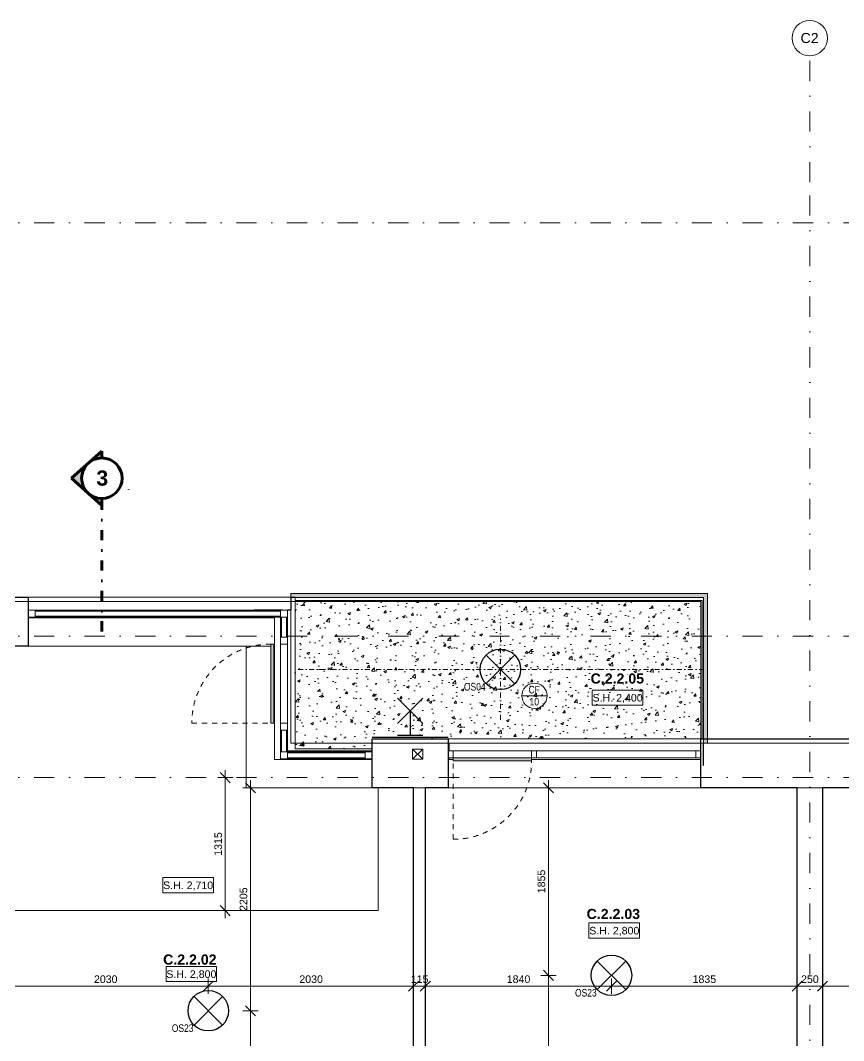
# Model space of a CAD drawing. Header units: millimetres. Extents: x -48130 to -1543, y -7799 to 13735.
# Drawn here: x -36537 to -28401, y 3648 to 13735 of the extents above; entities that cross this region are included whole.
import ezdxf

# ---------------------------------------------------------------- set-up
doc = ezdxf.new("R2010")
doc.units = ezdxf.units.MM
for name, pattern in [('ABMV_DashDot_2_2mm-S0_6mm', [110, 50, -30, 0, -30]), ('HA_Dash_2mm-S1mm', [100, 50, -50]), ('HA_DashDot_10mm-S3mm', [500, 200, -150, 0, -150]), ('HA_DashDot_6mm-S2mm', [300, 100, -100, 0, -100])]:
    doc.linetypes.add(name, pattern=pattern)
for name, color, linetype, lineweight in [('-UNDERLAY_A-AREA-____-OTLN', 9, 'Continuous', 25), ('-UNDERLAY_A-FLOR-HRAL-OTLN', 9, 'Continuous', 9), ('-UNDERLAY_A-GLAZ-CWMG-OTLN', 9, 'Continuous', 5), ('A-____-____-DIMS', 9, 'Continuous', 5), ('A-____-____-DIMS-50', 9, 'Continuous', 5), ('A-AREA-____-IDEN', 9, 'Continuous', 9), ('A-CLNG-____-IDEN', 9, 'Continuous', 9), ('A-CLNG-____-OTLN', 9, 'Continuous', 9), ('A-CLNG-____-PATT', 9, 'Continuous', 9), ('A-DETL-____-OTLN', 9, 'Continuous', 25), ('A-DOOR-____-OTLN', 9, 'Continuous', 9), ('A-FLOR-____-OTLN', 9, 'Continuous', 9), ('A-GLAZ-CURT-MCUT', 9, 'Continuous', 5), ('A-GLAZ-CURT-OTLN', 9, 'Continuous', 5), ('A-GLAZ-CWMG-MCUT', 9, 'Continuous', 5), ('A-GLAZ-CWMG-OTLN', 9, 'Continuous', 5), ('A-WALL-____-MCUT', 9, 'Continuous', 25), ('A-WALL-____-OTLN', 9, 'Continuous', 9), ('E-LITE-EQPM-IDEN', 9, 'Continuous', 9), ('E-LITE-EQPM-OTLN', 9, 'Continuous', 9), ('G-____-____-DIMS', 9, 'Continuous', 5), ('G-____-____-SYMB', 9, 'Continuous', 5), ('I-WALL-____-MCUT', 9, 'Continuous', 25), ('I-WALL-____-OTLN', 9, 'Continuous', 9), ('M-HVAC-DUCT-OTLN', 9, 'Continuous', 9), ('S-GRID-____-IDEN', 9, 'Continuous', 9), ('S-GRID-____-OTLN', 9, 'Continuous', 5)]:
    doc.layers.add(name, color=color, linetype=linetype, lineweight=lineweight)
doc.styles.add('Arial', font='arial.ttf', dxfattribs={"height": 100})
doc.styles.add('Arial_1', font='arial.ttf', dxfattribs={"height": 75})
doc.styles.add('Arial_2', font='arial.ttf', dxfattribs={"width": 0.8, "height": 75})
doc.styles.add('Arial_3', font='arial.ttf', dxfattribs={"height": 50})
doc.styles.add('Arial_B', font='arialbd.ttf', dxfattribs={"height": 100})
doc.styles.add('Arial_B_1', font='arialbd.ttf', dxfattribs={"height": 150})
doc.dimstyles.new('Inner_Dimensions', dxfattribs={"dimscale": 304.8, "dimtxt": 76.519455, "dimasz": 0.328084, "dimexe": 0.246063, "dimexo": 0.0625, "dimgap": 0.032808, "dimtad": 1, "dimdec": 0, "dimzin": 0, "dimdsep": 46, "dimtxsty": 'Arial_1', "dimblk1": 'OBLIQUE', "dimblk2": 'OBLIQUE', "dimsah": 1, "dimcen": 0.09, "dimdle": 0.246063, "dimazin": 0, "dimtfac": 1, "dimtdec": 4, "dimtix": 1, "dimtmove": 0, "dimatfit": 3, "dimfxl": 0.246063, "dimfxlon": 1, "dimtvp": 1, "dimtolj": 1, "dimtzin": 0, "dimlwd": 9, "dimlwe": 9, "dimarcsym": 2})

# ---------------------------------------------------------------- blocks, each defined once
blk = doc.blocks.new('Rectangular Mullion - 70x70_Symetric_Offset0-1462384-DPS_2NP-C')
at = {"layer": '-UNDERLAY_A-GLAZ-CWMG-OTLN'}
for p, q in [((-36390, 7833), (-36390, 7903)), ((-33967, 7903), (-36390, 7903)), ((-33967, 7903), (-33967, 7833)), ((-33967, 7833), (-36390, 7833))]:
    blk.add_line(p, q, dxfattribs=at)
blk = doc.blocks.new('Rectangular Mullion - 70x70_Symetric_Offset0-1502120-DPS_2NP-C')
at = {"layer": '-UNDERLAY_A-GLAZ-CWMG-OTLN'}
for p, q in [((-42057, 7903), (-41987, 7903)), ((-42057, 7603), (-42057, 7903)), ((-41987, 7603), (-41987, 7903))]:
    blk.add_line(p, q, dxfattribs=at)
blk = doc.blocks.new('Top Rail Type - Top Rail_Internal_-1462552-DPS_2NP-C')
at = {"layer": '-UNDERLAY_A-FLOR-HRAL-OTLN'}
for points in [[(-29785, 8028), (-29745, 8068), (-33865, 8068), (-33865, 8028), (-30344, 8028)], [(-29785, 6588), (-29745, 6588), (-29745, 8068), (-29785, 8028), (-29785, 6909)]]:
    blk.add_hatch(color=256, dxfattribs=at).paths.add_polyline_path(points)
for p, q in [((-33865, 8028), (-33865, 8068)), ((-33865, 8068), (-29745, 8068)), ((-29785, 8028), (-33865, 8028)), ((-29785, 6588), (-29785, 8028)), ((-29745, 8068), (-29745, 6588)), ((-29745, 6588), (-29785, 6588))]:
    blk.add_line(p, q, dxfattribs=at)
blk = doc.blocks.new('Rectangular Mullion - 70x70_Symetric_Offset0-1502157-DPS_2NP-C')
at = {"layer": '-UNDERLAY_A-GLAZ-CWMG-OTLN'}
for p, q in [((-42057, 6433), (-42057, 6753)), ((-41987, 6433), (-41987, 6753)), ((-41987, 6433), (-42057, 6433))]:
    blk.add_line(p, q, dxfattribs=at)
blk = doc.blocks.new('Rectangular Mullion - 70x70_Symetric_Offset0-1502155-DPS_2NP-C')
at = {"layer": '-UNDERLAY_A-GLAZ-CWMG-OTLN'}
for p, q in [((-42057, 6753), (-42057, 7603)), ((-41987, 6753), (-41987, 7603))]:
    blk.add_line(p, q, dxfattribs=at)
blk = doc.blocks.new('Obdélníková příčel - 50x70mm EXT-1501123-DPS_2NP-C')
at = {"layer": '-UNDERLAY_A-GLAZ-CWMG-OTLN'}
for p, q in [((-39525, 6443), (-39525, 6513)), ((-39525, 6513), (-37950, 6513)), ((-37950, 6513), (-37950, 6443)), ((-39525, 6443), (-37950, 6443))]:
    blk.add_line(p, q, dxfattribs=at)
blk = doc.blocks.new('Obdélníková příčel - 50x70mm EXT-1501125-DPS_2NP-C')
at = {"layer": '-UNDERLAY_A-GLAZ-CWMG-OTLN'}
for p, q in [((-40350, 6443), (-40350, 6513)), ((-40350, 6513), (-39575, 6513)), ((-39575, 6513), (-39575, 6443)), ((-40350, 6443), (-39575, 6443))]:
    blk.add_line(p, q, dxfattribs=at)
blk = doc.blocks.new('Rectangular Mullion - 70x70_Symetric_Offset0-1462216-DPS_2NP-C')
at = {"layer": '-UNDERLAY_A-GLAZ-CWMG-OTLN'}
for p, q in [((-41987, 6433), (-41987, 6503)), ((-41220, 6503), (-41987, 6503)), ((-41220, 6503), (-41220, 6433)), ((-41220, 6433), (-41987, 6433))]:
    blk.add_line(p, q, dxfattribs=at)
blk = doc.blocks.new('System Panel - Glazed_50mm_Offset50-1462386-DPS_2NP-C')
at = {"layer": 'A-GLAZ-CURT-MCUT'}
for p, q in [((-1211, 75), (-1211, 125)), ((-1211, 125), (1211, 125)), ((1211, 125), (1211, 75)), ((1211, 75), (-1211, 75))]:
    blk.add_line(p, q, dxfattribs=at)
blk = doc.blocks.new('Rectangular Mullion - 70x70_Symetric_Offset0-1395025-DPS_2NP-C')
at = {"layer": 'A-GLAZ-CWMG-MCUT'}
for p, q in [((0, -65), (-70, -65)), ((-70, -65), (-70, -135)), ((0, -135), (0, -65)), ((-70, -135), (0, -135))]:
    blk.add_line(p, q, dxfattribs=at)
blk = doc.blocks.new('Rectangular Mullion - 70x70_Symetric_Offset0-1395026-DPS_2NP-C')
at = {"layer": 'A-GLAZ-CWMG-MCUT'}
for p, q in [((-70, -65), (0, -65)), ((-70, -135), (-70, -65)), ((0, -65), (0, -135)), ((0, -135), (-70, -135))]:
    blk.add_line(p, q, dxfattribs=at)
blk = doc.blocks.new('System Panel - Glazed_50mm_Offset50-1502124-DPS_2NP-C')
at = {"layer": 'A-GLAZ-CURT-MCUT'}
for p, q in [((-97.5, 75), (-97.5, 125)), ((-97.5, 125), (97.5, 125)), ((97.5, 125), (97.5, 75)), ((97.5, 75), (-97.5, 75))]:
    blk.add_line(p, q, dxfattribs=at)
blk = doc.blocks.new('Rectangular Mullion - 70x70_Symetric_Offset0-1501645-DPS_2NP-C')
at = {"layer": 'A-GLAZ-CWMG-MCUT'}
for p, q in [((0, -65), (-70, -65)), ((-70, -65), (-70, -135)), ((0, -135), (0, -65)), ((-70, -135), (0, -135))]:
    blk.add_line(p, q, dxfattribs=at)
blk = doc.blocks.new('Rectangular Mullion - 70x70_Symetric_Offset0-1501646-DPS_2NP-C')
at = {"layer": 'A-GLAZ-CWMG-MCUT'}
for p, q in [((-70, -65), (0, -65)), ((-70, -135), (-70, -65)), ((0, -65), (0, -135)), ((0, -135), (-70, -135))]:
    blk.add_line(p, q, dxfattribs=at)
blk = doc.blocks.new('Rectangular Mullion - 70x70_Symetric_Offset0-1462385-DPS_2NP-C')
at = {"layer": 'A-GLAZ-CWMG-OTLN'}
for p, q in [((-36390, 7903), (-33967, 7903)), ((-36390, 7833), (-33967, 7833))]:
    blk.add_line(p, q, dxfattribs=at)
blk = doc.blocks.new('Rectangular Mullion - 70x70_Symetric_Offset0-1502154-DPS_2NP-C')
at = {"layer": 'A-GLAZ-CWMG-OTLN'}
for p, q in [((-42057, 6718), (-42057, 6503)), ((-41987, 6718), (-41987, 6503))]:
    blk.add_line(p, q, dxfattribs=at)
blk = doc.blocks.new('System Panel - Glazed_50mm_Offset50-1502159-DPS_2NP-C')
at = {"layer": 'A-GLAZ-CURT-MCUT'}
for p, q in [((-107.5, 75), (-107.5, 125)), ((-107.5, 125), (107.5, 125)), ((107.5, 125), (107.5, 75)), ((107.5, 75), (-107.5, 75))]:
    blk.add_line(p, q, dxfattribs=at)
blk = doc.blocks.new('Rectangular Mullion - 70x70_Symetric_Offset0-1502156-DPS_2NP-C')
at = {"layer": 'A-GLAZ-CWMG-OTLN'}
for p, q in [((-42057, 7568), (-42057, 6788)), ((-41987, 7568), (-41987, 6788))]:
    blk.add_line(p, q, dxfattribs=at)
blk = doc.blocks.new('Rectangular Mullion - 70x70_Symetric_Offset0-1501643-DPS_2NP-C')
at = {"layer": 'A-GLAZ-CWMG-MCUT'}
for p, q in [((35, -65), (-35, -65)), ((-35, -65), (-35, -135)), ((35, -135), (35, -65)), ((-35, -135), (35, -135))]:
    blk.add_line(p, q, dxfattribs=at)
blk = doc.blocks.new('ABMV_CW_Single_Swing_Generic - Ex_Glass_SKLOPNE-1536051-DPS_2NP-C')
at = {"layer": 'A-DOOR-____-OTLN'}
blk.add_hatch(color=256, dxfattribs=at).paths.add_polyline_path([(390, -30), (390, 0), (-390, 0), (-390, -30), (-344, -30)])
for p, q in [((-390, -15), (-390, 0)), ((-390, 0), (390, 0)), ((-390, -30), (-390, -15)), ((-390, -30), (390, -30)), ((390, -15), (390, 0)), ((390, -30), (390, -15))]:
    blk.add_line(p, q, dxfattribs=at)
at = {"layer": 'A-DOOR-____-OTLN', "linetype": 'HA_Dash_2mm-S1mm', "lineweight": 5}
for p in [(-390, -30), (390, -810)]:
    blk.add_line(p, (390, -30), dxfattribs=at)
blk.add_arc((390, -30), 780, 180, 270, dxfattribs=at)
blk = doc.blocks.new('Rectangular Mullion - 70x70_Symetric_Offset0-1502121-DPS_2NP-C')
at = {"layer": 'A-GLAZ-CWMG-OTLN'}
for p, q in [((-42057, 7833), (-42057, 7638)), ((-41987, 7833), (-41987, 7638))]:
    blk.add_line(p, q, dxfattribs=at)
blk = doc.blocks.new('Systémový panel - Sklo-1501127-DPS_2NP-C')
at = {"layer": 'A-GLAZ-CURT-MCUT'}
for p, q in [((-787.5, -70), (-787.5, 0)), ((-787.5, 0), (787.5, 0)), ((787.5, 0), (787.5, -70)), ((787.5, -70), (-787.5, -70))]:
    blk.add_line(p, q, dxfattribs=at)
blk = doc.blocks.new('Obdélníková příčel - 50x70mm EXT-1501122-DPS_2NP-C')
at = {"layer": 'A-GLAZ-CWMG-OTLN'}
blk.add_line((-39575, 6513), (-40350, 6513), dxfattribs=at)
blk = doc.blocks.new('Obdélníková příčel - 50x70mm EXT-1501128-DPS_2NP-C')
at = {"layer": 'A-GLAZ-CWMG-MCUT'}
for p, q in [((0, 70), (-50, 70)), ((-50, 70), (-50, 0)), ((-50, 0), (0, 0)), ((0, 0), (0, 70))]:
    blk.add_line(p, q, dxfattribs=at)
blk = doc.blocks.new('Obdélníková příčel - 50x70mm EXT-1501129-DPS_2NP-C')
at = {"layer": 'A-GLAZ-CWMG-MCUT'}
for p, q in [((-50, 70), (0, 70)), ((-50, 0), (-50, 70)), ((0, 0), (-50, 0)), ((0, 70), (0, 0))]:
    blk.add_line(p, q, dxfattribs=at)
blk = doc.blocks.new('ABMV_CW_Single_Swing_Generic - Ex_Glass_SKLOPNE-1536050-DPS_2NP-C')
at = {"layer": 'A-DOOR-____-OTLN'}
blk.add_hatch(color=256, dxfattribs=at).paths.add_polyline_path([(-388, 30), (-388, 0), (387, 0), (387, 30), (76, 30)])
at = {"layer": 'A-DOOR-____-OTLN', "linetype": 'HA_Dash_2mm-S1mm', "lineweight": 5}
for p in [(387, 805), (-388, 30)]:
    blk.add_line(p, (387, 30), dxfattribs=at)
at = {"layer": 'A-DOOR-____-OTLN'}
for p, q in [((387, 30), (-388, 30)), ((-388, 15), (-388, 30)), ((-388, 0), (-388, 15)), ((387, 0), (-388, 0)), ((387, 15), (387, 30)), ((387, 0), (387, 15))]:
    blk.add_line(p, q, dxfattribs=at)
at = {"layer": 'A-DOOR-____-OTLN', "linetype": 'HA_Dash_2mm-S1mm', "lineweight": 5}
blk.add_arc((387, 30), 775, 90, 180, dxfattribs=at)
blk = doc.blocks.new('Obdélníková příčel - 50x70mm EXT-1501126-DPS_2NP-C')
at = {"layer": 'A-GLAZ-CWMG-MCUT'}
for p, q in [((25, 70), (-25, 70)), ((-25, 70), (-25, 0)), ((-25, 0), (25, 0)), ((25, 0), (25, 70))]:
    blk.add_line(p, q, dxfattribs=at)
blk = doc.blocks.new('HA_LF_GenericSymbol - OS23_pokoje-1614891-DPS_2NP-C')
at = {"layer": 'E-LITE-EQPM-OTLN', "color": 11, "lineweight": 25}
for p, q in [((141, 141), (-141, -141)), ((-141, 141), (141, -141))]:
    blk.add_line(p, q, dxfattribs=at)
blk.add_circle((0, 0), 200, dxfattribs=at)
blk = doc.blocks.new('HA_LF_GenericSymbol - OS04_venkovni-1935413-DPS_2NP-C')
at = {"layer": 'E-LITE-EQPM-OTLN', "color": 11, "lineweight": 25}
for p, q in [((141, 141), (-141, -141)), ((-141, 141), (141, -141))]:
    blk.add_line(p, q, dxfattribs=at)
blk.add_circle((0, 0), 200, dxfattribs=at)
blk = doc.blocks.new('HA_LF_GenericSymbol nastenne svitidlo - nastenne svitidlo-1816388-DPS_2NP-C')
at = {"layer": 'E-LITE-EQPM-OTLN', "color": 11, "lineweight": 25}
for p, q in [((-240, 125), (-240, -125)), ((125, 125), (-125, -125)), ((-125, 125), (125, -125)), ((0, 0), (-240, 0))]:
    blk.add_line(p, q, dxfattribs=at)
blk = doc.blocks.new('System Panel - Glazed_50mm_Offset50-1462218-DPS_2NP-C')
at = {"layer": 'A-GLAZ-CURT-MCUT'}
for p, q in [((-384, 75), (-384, 125)), ((-384, 125), (384, 125)), ((384, 125), (384, 75)), ((384, 75), (-384, 75))]:
    blk.add_line(p, q, dxfattribs=at)
blk = doc.blocks.new('Rectangular Mullion - 70x70_Symetric_Offset0-1462217-DPS_2NP-C')
at = {"layer": 'A-GLAZ-CWMG-OTLN'}
for p, q in [((-41987, 6503), (-41220, 6503)), ((-41987, 6433), (-41220, 6433))]:
    blk.add_line(p, q, dxfattribs=at)
blk = doc.blocks.new('Grid - Radius 3_5mm-353793-DPS_2NP-C')
at = {"layer": 'S-GRID-____-IDEN'}
blk.add_circle((0, 0), 3.5, dxfattribs=at)
blk = doc.blocks.new('DIMBLOCK7-DPS_2NP-C')
at = {"layer": 'A-____-____-DIMS-50', "lineweight": 9, "transparency": 16777216}
for p, q in [((-36710, 4261), (-36710, 4111)), ((-36710, 4186), (-36710, 4261)), ((-34680, 4111), (-34680, 4261)), ((-36710, 4186), (-36760, 4136)), ((-36710, 4186), (-36660, 4236)), ((-36710, 4186), (-34680, 4186)), ((-34680, 4186), (-34730, 4136)), ((-34680, 4186), (-34630, 4236)), ((-34680, 4186), (-34680, 4111))]:
    blk.add_line(p, q, dxfattribs=at)
at = {"layer": 'A-____-____-DIMS-50', "color": 0, "lineweight": 9, "transparency": 16777216, "insert": (-35810, 4293), "char_height": 75, "width": 276.88, "attachment_point": 1, "line_spacing_factor": 0.941778, "style": 'Arial_1'}
blk.add_mtext('2030', dxfattribs=at)
blk = doc.blocks.new('_Oblique')
at = {"color": 0, "linetype": 'ByBlock', "lineweight": -2}
blk.add_line((-0.5, -0.5), (0.5, 0.5), dxfattribs=at)
blk = doc.blocks.new('DIMBLOCK8-DPS_2NP-C')
at = {"layer": 'A-____-____-DIMS-50', "lineweight": 9, "transparency": 16777216}
for p, q in [((-34680, 4111), (-34680, 4261)), ((-32650, 4261), (-32650, 4111)), ((-32650, 4186), (-32650, 4261)), ((-34680, 4186), (-34730, 4136)), ((-34680, 4186), (-34630, 4236)), ((-34680, 4186), (-32650, 4186)), ((-34680, 4186), (-34680, 4111)), ((-32650, 4186), (-32700, 4136)), ((-32650, 4186), (-32600, 4236))]:
    blk.add_line(p, q, dxfattribs=at)
at = {"layer": 'A-____-____-DIMS-50', "color": 0, "lineweight": 9, "transparency": 16777216, "insert": (-33780, 4293), "char_height": 75, "width": 276.88, "attachment_point": 1, "line_spacing_factor": 0.941778, "style": 'Arial_1'}
blk.add_mtext('2030', dxfattribs=at)
blk = doc.blocks.new('DIMBLOCK9-DPS_2NP-C')
at = {"layer": 'A-____-____-DIMS-50', "lineweight": 9, "transparency": 16777216}
for p, q in [((-32650, 4261), (-32650, 4111)), ((-32650, 4186), (-32650, 4261)), ((-32535, 4261), (-32535, 4111)), ((-32535, 4186), (-32535, 4261)), ((-32650, 4186), (-32700, 4136)), ((-32650, 4186), (-32600, 4236)), ((-32650, 4186), (-32535, 4186)), ((-32535, 4186), (-32585, 4136)), ((-32535, 4186), (-32485, 4236))]:
    blk.add_line(p, q, dxfattribs=at)
at = {"layer": 'A-____-____-DIMS-50', "color": 0, "lineweight": 9, "transparency": 16777216, "insert": (-32679, 4293), "char_height": 75, "width": 207.66, "attachment_point": 1, "line_spacing_factor": 0.941778, "style": 'Arial_1'}
blk.add_mtext('115', dxfattribs=at)
blk = doc.blocks.new('DIMBLOCK10-DPS_2NP-C')
at = {"layer": 'A-____-____-DIMS-50', "lineweight": 9, "transparency": 16777216}
for p, q in [((-32535, 4261), (-32535, 4111)), ((-32535, 4186), (-32535, 4261)), ((-30695, 4261), (-30695, 4111)), ((-30695, 4186), (-30695, 4261)), ((-32535, 4186), (-32585, 4136)), ((-32535, 4186), (-32485, 4236)), ((-32535, 4186), (-30695, 4186)), ((-30695, 4186), (-30745, 4136)), ((-30695, 4186), (-30645, 4236))]:
    blk.add_line(p, q, dxfattribs=at)
at = {"layer": 'A-____-____-DIMS-50', "color": 0, "lineweight": 9, "transparency": 16777216, "insert": (-31730, 4293), "char_height": 75, "width": 276.88, "attachment_point": 1, "line_spacing_factor": 0.941778, "style": 'Arial_1'}
blk.add_mtext('1840', dxfattribs=at)
blk = doc.blocks.new('DIMBLOCK11-DPS_2NP-C')
at = {"layer": 'A-____-____-DIMS-50', "lineweight": 9, "transparency": 16777216}
for p, q in [((-30695, 4261), (-30695, 4111)), ((-30695, 4186), (-30695, 4261)), ((-28860, 4261), (-28860, 4111)), ((-28860, 4186), (-28860, 4261)), ((-30695, 4186), (-30745, 4136)), ((-30695, 4186), (-30645, 4236)), ((-30695, 4186), (-28860, 4186)), ((-28860, 4186), (-28910, 4136)), ((-28860, 4186), (-28810, 4236))]:
    blk.add_line(p, q, dxfattribs=at)
at = {"layer": 'A-____-____-DIMS-50', "color": 0, "lineweight": 9, "transparency": 16777216, "insert": (-29893, 4293), "char_height": 75, "width": 276.88, "attachment_point": 1, "line_spacing_factor": 0.941778, "style": 'Arial_1'}
blk.add_mtext('1835', dxfattribs=at)
blk = doc.blocks.new('DIMBLOCK12-DPS_2NP-C')
at = {"layer": 'A-____-____-DIMS-50', "lineweight": 9, "transparency": 16777216}
for p, q in [((-28860, 4261), (-28860, 4111)), ((-28860, 4186), (-28860, 4261)), ((-28610, 4261), (-28610, 4111)), ((-28610, 4186), (-28610, 4261)), ((-28860, 4186), (-28910, 4136)), ((-28860, 4186), (-28810, 4236)), ((-28860, 4186), (-28610, 4186)), ((-28610, 4186), (-28660, 4136)), ((-28610, 4186), (-28560, 4236))]:
    blk.add_line(p, q, dxfattribs=at)
at = {"layer": 'A-____-____-DIMS-50', "color": 0, "lineweight": 9, "transparency": 16777216, "insert": (-28821, 4293), "char_height": 75, "width": 207.66, "attachment_point": 1, "line_spacing_factor": 0.941778, "style": 'Arial_1'}
blk.add_mtext('250', dxfattribs=at)
blk = doc.blocks.new('DIMBLOCK13-DPS_2NP-C')
at = {"layer": 'A-____-____-DIMS-50', "lineweight": 9, "transparency": 16777216}
for p, q in [((-28610, 4261), (-28610, 4111)), ((-28610, 4186), (-28610, 4261)), ((-26025, 4111), (-26025, 4261)), ((-28610, 4186), (-28660, 4136)), ((-28610, 4186), (-28560, 4236)), ((-28610, 4186), (-26025, 4186)), ((-26025, 4186), (-26075, 4136)), ((-26025, 4186), (-25975, 4236)), ((-26025, 4186), (-26025, 4111))]:
    blk.add_line(p, q, dxfattribs=at)
at = {"layer": 'A-____-____-DIMS-50', "color": 0, "lineweight": 9, "transparency": 16777216, "insert": (-27433, 4293), "char_height": 75, "width": 276.88, "attachment_point": 1, "line_spacing_factor": 0.941778, "style": 'Arial_1'}
blk.add_mtext('2585', dxfattribs=at)
blk = doc.blocks.new('DIMBLOCK81-DPS_2NP-C')
at = {"layer": 'A-____-____-DIMS-50', "lineweight": 9, "transparency": 16777216}
for p, q in [((-31317, 6148), (-31367, 6198)), ((-31317, 6223), (-31317, 4293)), ((-31242, 6148), (-31392, 6148)), ((-31317, 6148), (-31267, 6098)), ((-31317, 6148), (-31242, 6148)), ((-31317, 4293), (-31367, 4343)), ((-31242, 4293), (-31392, 4293)), ((-31317, 4293), (-31267, 4243)), ((-31317, 4293), (-31242, 4293))]:
    blk.add_line(p, q, dxfattribs=at)
at = {"layer": 'A-____-____-DIMS-50', "color": 0, "lineweight": 9, "transparency": 16777216, "insert": (-31425, 5105), "char_height": 75, "width": 276.88, "attachment_point": 1, "rotation": 90, "line_spacing_factor": 0.941778, "style": 'Arial_1'}
blk.add_mtext('1855', dxfattribs=at)
blk = doc.blocks.new('DIMBLOCK82-DPS_2NP-C')
at = {"layer": 'A-____-____-DIMS-50', "lineweight": 9, "transparency": 16777216}
for p, q in [((-31317, 4293), (-31367, 4343)), ((-31242, 4293), (-31392, 4293)), ((-31317, 4293), (-31317, 2363)), ((-31317, 4293), (-31267, 4243)), ((-31317, 4293), (-31242, 4293)), ((-31242, 2438), (-31392, 2438)), ((-31317, 2438), (-31367, 2488)), ((-31317, 2438), (-31267, 2388)), ((-31317, 2438), (-31242, 2438))]:
    blk.add_line(p, q, dxfattribs=at)
at = {"layer": 'A-____-____-DIMS-50', "color": 0, "lineweight": 9, "transparency": 16777216, "insert": (-31425, 3250), "char_height": 75, "width": 276.88, "attachment_point": 1, "rotation": 90, "line_spacing_factor": 0.941778, "style": 'Arial_1'}
blk.add_mtext('1855', dxfattribs=at)
blk = doc.blocks.new('DIMBLOCK92-DPS_2NP-C')
at = {"layer": 'A-____-____-DIMS-50', "lineweight": 9, "transparency": 16777216}
for p, q in [((-34262, 6148), (-34312, 6198)), ((-34262, 6223), (-34262, 3943)), ((-34187, 6148), (-34337, 6148)), ((-34262, 6148), (-34212, 6098)), ((-34262, 6148), (-34187, 6148)), ((-34337, 3943), (-34187, 3943)), ((-34262, 3943), (-34337, 3943)), ((-34262, 3943), (-34312, 3993)), ((-34262, 3943), (-34212, 3893))]:
    blk.add_line(p, q, dxfattribs=at)
at = {"layer": 'A-____-____-DIMS-50', "color": 0, "lineweight": 9, "transparency": 16777216, "insert": (-34370, 4930), "char_height": 75, "width": 276.88, "attachment_point": 1, "rotation": 90, "line_spacing_factor": 0.941778, "style": 'Arial_1'}
blk.add_mtext('2205', dxfattribs=at)
blk = doc.blocks.new('DIMBLOCK93-DPS_2NP-C')
at = {"layer": 'A-____-____-DIMS-50', "lineweight": 9, "transparency": 16777216}
for p, q in [((-34337, 3943), (-34187, 3943)), ((-34262, 3943), (-34337, 3943)), ((-34262, 3943), (-34312, 3993)), ((-34262, 3943), (-34262, 1663)), ((-34262, 3943), (-34212, 3893)), ((-34187, 1738), (-34337, 1738)), ((-34262, 1738), (-34312, 1788)), ((-34262, 1738), (-34212, 1688)), ((-34262, 1738), (-34187, 1738))]:
    blk.add_line(p, q, dxfattribs=at)
at = {"layer": 'A-____-____-DIMS-50', "color": 0, "lineweight": 9, "transparency": 16777216, "insert": (-34370, 2725), "char_height": 75, "width": 276.88, "attachment_point": 1, "rotation": 90, "line_spacing_factor": 0.941778, "style": 'Arial_1'}
blk.add_mtext('2205', dxfattribs=at)
blk = doc.blocks.new('Section - With Sheet Number-366786-DPS_2NP-C')
at = {"layer": 'G-____-____-SYMB'}
h = blk.add_hatch(color=256, dxfattribs=at)
edge = h.paths.add_edge_path()
edge.add_line((1.37, 0), (0, 0))
edge.add_arc((-4, 0), 4, 0, 180)
edge.add_line((-8, 0), (-9.37, 0))
edge.add_line((-9.37, 0), (-4, 6))
edge.add_line((-4, 6), (1.37, 0))
at = {"layer": 'G-____-____-SYMB', "lineweight": 100}
for p, q in [((-4, 6), (-9.37, 0)), ((1.37, 0), (-4, 6)), ((-9.37, 0), (-8, 0)), ((0, 0), (1.37, 0))]:
    blk.add_line(p, q, dxfattribs=at)
blk.add_circle((-4, 0), 4, dxfattribs=at)
blk.add_arc((-4, 0), 4, 0, 180, dxfattribs=at)
blk = doc.blocks.new('Spot Elevations - Generic-448778-DPS_2NP-C')
at = {"layer": 'G-____-____-DIMS', "lineweight": 9}
for p, q in [((-5, 0), (-5, 3)), ((-5, 3), (5, 3)), ((5, 3), (5, 0)), ((5, 0), (-5, 0))]:
    blk.add_line(p, q, dxfattribs=at)
blk = doc.blocks.new('HA_Tag_Ceiling - Group _ Type Mark-1700485-DPS_2NP-C')
at = {"layer": 'A-CLNG-____-IDEN'}
blk.add_line((-2.5, 0), (2.5, 0), dxfattribs=at)
blk.add_circle((0, 0), 2.5, dxfattribs=at)
blk = doc.blocks.new('DIMBLOCK160-DPS_2NP-C')
at = {"layer": 'A-____-____-DIMS-50', "lineweight": 9, "transparency": 16777216}
for p, q in [((-34512, 6248), (-34562, 6298)), ((-34512, 4858), (-34512, 6323)), ((-34587, 6248), (-34437, 6248)), ((-34512, 6248), (-34587, 6248)), ((-34512, 6248), (-34462, 6198)), ((-34512, 4933), (-34562, 4983)), ((-34587, 4933), (-34437, 4933)), ((-34512, 4933), (-34587, 4933)), ((-34512, 4933), (-34462, 4883))]:
    blk.add_line(p, q, dxfattribs=at)
at = {"layer": 'A-____-____-DIMS-50', "color": 0, "lineweight": 9, "transparency": 16777216, "insert": (-34620, 5475), "char_height": 75, "width": 276.88, "attachment_point": 1, "rotation": 90, "line_spacing_factor": 0.941778, "style": 'Arial_1'}
blk.add_mtext('1315', dxfattribs=at)

msp = doc.modelspace()

# ---------------------------------------------------------------- hatches: boundary and pattern name
at = {"layer": 'A-CLNG-____-PATT', "lineweight": 5}
h = msp.add_hatch(dxfattribs=at)
h.set_pattern_fill('FP_1', color=256, style=0, pattern_type=2)
h.set_pattern_definition([(50, (0, 0), (268.9728, -23.5317), [28.125, -309.375]), (355, (0, 0), (-52.0318, 282.0722), [22.5, -247.5]), (100.451, (22.41, -1.96), (216.9426, 258.5382), [23.903, -262.928]), (46.184, (0, 75), (400.2152, -62.0716), [42.188, -464.063]), (96.636, (33.35, 69.83), (350.496, 365.297), [35.854, -394.392]), (351.184, (0, 75), (350.4995, 365.2935), [33.75, -371.25]), (21, (37.5, 56.25), (223.8405, -150.9819), [28.125, -309.375]), (326, (37.5, 56.25), (91.2433, 271.9314), [22.5, -247.5]), (71.451, (56.15, 43.67), (315.084, 120.9468), [23.903, -262.928]), (37.5, (0, 0), (4.56065, 124.8351), [1.676, -242.824, 1.676, -249.574, -248.438]), (37.5, (0, 0), (4.56065, 124.8351), [-495.75, 1.676, -246.761]), (7.5, (0, 0), (98.6515, 147.90495), [1.676, -141.574, 1.676, -237.199, -94.687]), (7.5, (0, 0), (98.6515, 147.90495), [-382.125, 1.676, -93.011]), (327.5, (-83.62, 0), (200.18384, -8.45835), [1.676, -92.074, 1.676, -290.824, -388.125]), (327.5, (-83.62, 0), (200.18384, -8.45835), [-386.25, 1.676, -386.449]), (317.5, (-121.12, 0), (218.6952, 37.539), [1.676, -120.199, 1.676, -192.574, -275.625]), (317.5, (-121.12, 0), (218.6952, 37.539), [-316.125, 1.676, -273.949])])
h.paths.add_polyline_path([(-33059.9, 6533.2), (-33059.9, 6633.2), (-29809.9, 6633.2), (-29809.9, 7988.2), (-33819.9, 7988.2), (-33819.9, 6533.2), (-33575.4, 6533.2)])

# ---------------------------------------------------------------- linework, layer by layer
at = {"layer": '-UNDERLAY_A-AREA-____-OTLN'}
for p, q in [((-33864.9, 8028.2), (-33864.9, 7903.2)), ((-33864.9, 7903.2), (-33897.4, 7903.2)), ((-33059.9, 6648.2), (-32309.9, 6648.2)), ((-29784.9, 6368.2), (-29784.9, 6588.2)), ((-33059.9, 6508.2), (-33897.4, 6508.2))]:
    msp.add_line(p, q, dxfattribs=at)
at = {"layer": 'A-CLNG-____-OTLN'}
for p, q in [((-33819.9, 6533.2), (-33819.9, 7988.2)), ((-29809.9, 7988.2), (-29809.9, 6633.2)), ((-33059.9, 6533.2), (-33819.9, 6533.2))]:
    msp.add_line(p, q, dxfattribs=at)
at = {"layer": 'A-DETL-____-OTLN', "linetype": 'ABMV_DashDot_2_2mm-S0_6mm', "lineweight": 5}
for p, q in [((-31792.7, 6818.2), (-31792.7, 7818.2)), ((-33792.7, 7318.2), (-29792.7, 7318.2))]:
    msp.add_line(p, q, dxfattribs=at)
at = {"layer": 'A-FLOR-____-OTLN'}
for p, q in [((-33864.9, 7988.2), (-33864.9, 6588.2)), ((-34224.9, 7908.2), (-34224.9, 7903.2)), ((-33944.9, 7908.2), (-34224.9, 7908.2)), ((-33944.9, 7908.2), (-33944.9, 7903.2)), ((-36459.9, 7828.2), (-34024.9, 7828.2)), ((-34024.9, 7828.2), (-34024.9, 6428.2)), ((-34062.4, 7548.2), (-36459.9, 7548.2)), ((-34304.9, 7548.2), (-34304.9, 6148.2)), ((-34032.4, 7548.2), (-34024.9, 7548.2)), ((-33864.9, 6588.2), (-33059.9, 6588.2)), ((-32309.9, 6588.2), (-29809.9, 6588.2)), ((-34024.9, 6428.2), (-33059.9, 6428.2)), ((-32309.9, 6428.2), (-32259.9, 6428.2)), ((-32309.9, 6428.2), (-32259.9, 6428.2)), ((-31484.9, 6428.2), (-29809.9, 6428.2)), ((-31484.9, 6428.2), (-29809.9, 6428.2)), ((-34304.9, 6148.2), (-33059.9, 6148.2)), ((-32999.9, 6148.2), (-32999.9, 4933.2)), ((-32309.9, 6148.2), (-29809.9, 6148.2)), ((-32999.9, 4933.2), (-36709.9, 4933.2))]:
    msp.add_line(p, q, dxfattribs=at)
at = {"layer": 'A-WALL-____-MCUT'}
for p, q in [((-37194.9, 8033.2), (-36459.9, 8033.2)), ((-36459.9, 8033.2), (-36459.9, 7548.2)), ((-36459.9, 7548.2), (-36709.9, 7548.2)), ((-33059.9, 6588.2), (-33059.9, 6633.2)), ((-33059.9, 6633.2), (-32309.9, 6633.2)), ((-33059.9, 6428.2), (-33059.9, 6588.2)), ((-32309.9, 6633.2), (-32309.9, 6428.2)), ((-29809.9, 6633.2), (-27734.9, 6633.2)), ((-29809.9, 6148.2), (-29809.9, 6633.2)), ((-28859.9, 6148.2), (-29809.9, 6148.2)), ((-27734.9, 6148.2), (-28609.9, 6148.2))]:
    msp.add_line(p, q, dxfattribs=at)
at = {"layer": 'A-WALL-____-MCUT', "lineweight": 9}
for p, q in [((-32649.9, 6148.2), (-32534.9, 6148.2)), ((-28859.9, 6148.2), (-28609.9, 6148.2))]:
    msp.add_line(p, q, dxfattribs=at)
at = {"layer": 'A-WALL-____-OTLN'}
for p, q in [((-37149.9, 7988.2), (-33819.9, 7988.2)), ((-33819.9, 8033.2), (-36459.9, 8033.2)), ((-33819.9, 8033.2), (-33819.9, 7998.2)), ((-33059.9, 6588.2), (-32309.9, 6588.2)), ((-29809.9, 6633.2), (-32309.9, 6633.2)), ((-32299.9, 6513.2), (-32299.9, 6588.2)), ((-29809.9, 6588.2), (-22994.9, 6588.2)), ((-32299.9, 6428.2), (-32299.9, 6443.2))]:
    msp.add_line(p, q, dxfattribs=at)
at = {"layer": 'G-____-____-SYMB', "linetype": 'HA_DashDot_6mm-S2mm', "lineweight": 100}
msp.add_line((-35731.9, 7694.4), (-35731.9, 9008.4), dxfattribs=at)
at = {"layer": 'I-WALL-____-MCUT'}
for p, q in [((-33059.9, 6148.2), (-33059.9, 6428.2)), ((-32309.9, 6428.2), (-32309.9, 6148.2)), ((-32649.9, 6148.2), (-33059.9, 6148.2)), ((-32649.9, 1738.2), (-32649.9, 6148.2)), ((-32534.9, 6148.2), (-32534.9, 1738.2)), ((-32309.9, 6148.2), (-32534.9, 6148.2)), ((-28859.9, 2438.2), (-28859.9, 6148.2)), ((-28609.9, 6148.2), (-28609.9, 1763.2))]:
    msp.add_line(p, q, dxfattribs=at)
at = {"layer": 'I-WALL-____-OTLN'}
for p, q in [((-29799.9, 7998.2), (-33819.9, 7998.2)), ((-33819.9, 7988.2), (-29809.9, 7988.2)), ((-29809.9, 7988.2), (-29809.9, 6633.2)), ((-29799.9, 6633.2), (-29799.9, 7998.2))]:
    msp.add_line(p, q, dxfattribs=at)
at = {"layer": 'M-HVAC-DUCT-OTLN', "lineweight": 5}
for p, q in [((-32559.9, 6429.1), (-32659.9, 6529.1)), ((-32559.9, 6529.1), (-32659.9, 6429.1)), ((-32559.9, 6529.1), (-32659.9, 6529.1)), ((-32659.9, 6529.1), (-32659.9, 6429.1)), ((-32559.9, 6429.1), (-32559.9, 6529.1)), ((-32659.9, 6429.1), (-32559.9, 6429.1))]:
    msp.add_line(p, q, dxfattribs=at)
at = {"layer": 'S-GRID-____-OTLN', "linetype": 'HA_DashDot_10mm-S3mm', "lineweight": 9}
for p, q in [((-28734.9, 12134.7), (-28734.9, 13384.7)), ((-28734.9, -6198.9), (-28734.9, 12134.7)), ((-22199.7, 11733.2), (-46530.3, 11733.2)), ((-22199.7, 7648.2), (-46530.3, 7648.2)), ((-22199.7, 6248.2), (-46530.3, 6248.2))]:
    msp.add_line(p, q, dxfattribs=at)

# ---------------------------------------------------------------- block references
at = {"layer": '-UNDERLAY_A-FLOR-HRAL-OTLN'}
msp.add_blockref('Top Rail Type - Top Rail_Internal_-1462552-DPS_2NP-C', (0, 0), dxfattribs=at)
at = {"layer": '-UNDERLAY_A-GLAZ-CWMG-OTLN'}
for name, p in [('Rectangular Mullion - 70x70_Symetric_Offset0-1462384-DPS_2NP-C', (0, 0)), ('Rectangular Mullion - 70x70_Symetric_Offset0-1502120-DPS_2NP-C', (8090, 0)), ('Rectangular Mullion - 70x70_Symetric_Offset0-1502155-DPS_2NP-C', (8090, 0)), ('Rectangular Mullion - 70x70_Symetric_Offset0-1502157-DPS_2NP-C', (8090, 0)), ('Rectangular Mullion - 70x70_Symetric_Offset0-1462216-DPS_2NP-C', (8090, 0)), ('Obdélníková příčel - 50x70mm EXT-1501125-DPS_2NP-C', (8090, 0)), ('Obdélníková příčel - 50x70mm EXT-1501123-DPS_2NP-C', (8090, 0))]:
    msp.add_blockref(name, p, dxfattribs=at)
at = {"layer": 'A-CLNG-____-IDEN', "xscale": 49.99999999999998, "yscale": 49.99999999999998, "zscale": 49.99999999999998}
msp.add_blockref('HA_Tag_Ceiling - Group _ Type Mark-1700485-DPS_2NP-C', (-31456, 7057.4), dxfattribs=at)
at = {"layer": 'A-DOOR-____-OTLN'}
for name, p, rotation in [('ABMV_CW_Single_Swing_Generic - Ex_Glass_SKLOPNE-1536051-DPS_2NP-C', (-34032.4, 7178.2), 269.9999999999995), ('ABMV_CW_Single_Swing_Generic - Ex_Glass_SKLOPNE-1536050-DPS_2NP-C', (-31872.4, 6443.2), 180)]:
    msp.add_blockref(name, p, dxfattribs=dict(at, rotation=rotation))
at = {"layer": 'A-GLAZ-CURT-OTLN'}
for name, p in [('System Panel - Glazed_50mm_Offset50-1462386-DPS_2NP-C', (-35178.7, 7768.2)), ('System Panel - Glazed_50mm_Offset50-1462218-DPS_2NP-C', (-33513.7, 6368.2))]:
    msp.add_blockref(name, p, dxfattribs=at)
for name, p, rotation in [('System Panel - Glazed_50mm_Offset50-1502124-DPS_2NP-C', (-34032.4, 7735.7), 269.9999999999995), ('System Panel - Glazed_50mm_Offset50-1502159-DPS_2NP-C', (-34032.4, 6610.7), 269.9999999999995), ('Systémový panel - Sklo-1501127-DPS_2NP-C', (-30647.4, 6443.2), 180)]:
    msp.add_blockref(name, p, dxfattribs=dict(at, rotation=rotation))
at = {"layer": 'A-GLAZ-CWMG-OTLN'}
for name, p, rotation in [('Rectangular Mullion - 70x70_Symetric_Offset0-1395026-DPS_2NP-C', (-36459.9, 7768.2), 180), ('Rectangular Mullion - 70x70_Symetric_Offset0-1501646-DPS_2NP-C', (-34032.4, 7903.2), 89.9999999999995), ('Rectangular Mullion - 70x70_Symetric_Offset0-1395026-DPS_2NP-C', (-33967.4, 6368.2), 180)]:
    msp.add_blockref(name, p, dxfattribs=dict(at, rotation=rotation))
for name, p in [('Rectangular Mullion - 70x70_Symetric_Offset0-1462385-DPS_2NP-C', (0, 0)), ('Rectangular Mullion - 70x70_Symetric_Offset0-1502121-DPS_2NP-C', (8090, 0)), ('Rectangular Mullion - 70x70_Symetric_Offset0-1502156-DPS_2NP-C', (8090, 0)), ('Rectangular Mullion - 70x70_Symetric_Offset0-1502154-DPS_2NP-C', (8090, 0)), ('Rectangular Mullion - 70x70_Symetric_Offset0-1462217-DPS_2NP-C', (8090, 0)), ('Obdélníková příčel - 50x70mm EXT-1501122-DPS_2NP-C', (8090, 0)), ('Obdélníková příčel - 50x70mm EXT-1501129-DPS_2NP-C', (-29809.9, 6443.2))]:
    msp.add_blockref(name, p, dxfattribs=at)
at = {"layer": 'A-GLAZ-CWMG-OTLN', "extrusion": (0, 0, -1)}
for name, p, rotation in [('Rectangular Mullion - 70x70_Symetric_Offset0-1395025-DPS_2NP-C', (33897.4, 7768.2), 180), ('Rectangular Mullion - 70x70_Symetric_Offset0-1501643-DPS_2NP-C', (34032.4, 7603.2), 270.0000000000005), ('Rectangular Mullion - 70x70_Symetric_Offset0-1501643-DPS_2NP-C', (34032.4, 6753.2), 270.0000000000005), ('Rectangular Mullion - 70x70_Symetric_Offset0-1501645-DPS_2NP-C', (34032.4, 6433.2), 270.0000000000005), ('Rectangular Mullion - 70x70_Symetric_Offset0-1395025-DPS_2NP-C', (33059.9, 6368.2), 180)]:
    msp.add_blockref(name, p, dxfattribs=dict(at, rotation=rotation))
for name, p in [('Obdélníková příčel - 50x70mm EXT-1501128-DPS_2NP-C', (32309.9, 6443.2)), ('Obdélníková příčel - 50x70mm EXT-1501126-DPS_2NP-C', (31459.9, 6443.2))]:
    msp.add_blockref(name, p, dxfattribs=at)
at = {"layer": 'E-LITE-EQPM-OTLN', "color": 11, "lineweight": 25}
for name, p in [('HA_LF_GenericSymbol - OS04_venkovni-1935413-DPS_2NP-C', (-31792.7, 7318.2)), ('HA_LF_GenericSymbol - OS23_pokoje-1614891-DPS_2NP-C', (-30694.9, 4293.2)), ('HA_LF_GenericSymbol - OS23_pokoje-1614891-DPS_2NP-C', (-34679.9, 3943.2))]:
    msp.add_blockref(name, p, dxfattribs=at)
at = {"layer": 'E-LITE-EQPM-OTLN', "color": 11, "lineweight": 25, "rotation": 89.99999999999945}
msp.add_blockref('HA_LF_GenericSymbol nastenne svitidlo - nastenne svitidlo-1816388-DPS_2NP-C', (-32684.9, 6908.2), dxfattribs=at)
at = {"layer": 'G-____-____-DIMS', "lineweight": 9, "xscale": 49.99999999999998, "yscale": 49.99999999999998, "zscale": 49.99999999999998}
for p in [(-30634.8, 6964.4), (-34879.8, 5110.2), (-30667.4, 4661.8), (-34847.8, 4231.8)]:
    msp.add_blockref('Spot Elevations - Generic-448778-DPS_2NP-C', p, dxfattribs=at)
at = {"layer": 'G-____-____-SYMB', "lineweight": 100, "extrusion": (0, 0, -1), "xscale": 49.99999999999998, "yscale": 49.99999999999998, "zscale": 49.99999999999998, "rotation": 270.0000000000002}
msp.add_blockref('Section - With Sheet Number-366786-DPS_2NP-C', (35731.9, 9008.4), dxfattribs=at)
at = {"layer": 'S-GRID-____-IDEN', "xscale": 49.99999999999998, "yscale": 49.99999999999998, "zscale": 49.99999999999998}
msp.add_blockref('Grid - Radius 3_5mm-353793-DPS_2NP-C', (-28734.9, 13559.7), dxfattribs=at)

# ---------------------------------------------------------------- texts
at = {"layer": 'A-AREA-____-IDEN', "lineweight": 5, "char_height": 100, "width": 653.375, "attachment_point": 1, "style": 'Arial_B'}
for s, insert in [('C.2.2.05', (-30900.9, 7278.1)), ('C.2.2.03', (-30940.3, 4950.2)), ('C.2.2.02', (-35126.2, 4499.7))]:
    msp.add_mtext(s, dxfattribs=dict(at, insert=insert))
at = {"layer": 'A-CLNG-____-IDEN', "lineweight": 5, "char_height": 75, "attachment_point": 1, "style": 'Arial_2'}
for s, insert, width in [('CF', (-31514.4, 7155.5), 137.89), ('10', (-31503.9, 7036.5), 115.443)]:
    msp.add_mtext(s, dxfattribs=dict(at, insert=insert, width=width))
at = {"layer": 'E-LITE-EQPM-IDEN', "lineweight": 5, "char_height": 75, "width": 262.953, "attachment_point": 1, "style": 'Arial_2'}
for s, insert in [('OS04', (-32153.2, 7183.9)), ('OS23', (-31055.3, 4158.9)), ('OS23', (-35040.3, 3808.9))]:
    msp.add_mtext(s, dxfattribs=dict(at, insert=insert))
at = {"layer": 'G-____-____-DIMS', "lineweight": 9, "char_height": 75, "width": 592.246, "attachment_point": 1, "line_spacing_factor": 0.941778, "style": 'Arial_1'}
for s, insert in [('S.H. 2,400', (-30881.6, 7075.3)), ('S.H. 2,710', (-35126.6, 5221.1)), ('S.H. 2,800', (-30914.2, 4772.7)), ('S.H. 2,800', (-35094.6, 4342.7))]:
    msp.add_mtext(s, dxfattribs=dict(at, insert=insert))
at = {"layer": 'G-____-____-SYMB', "attachment_point": 1}
for s, insert, char_height, width, style in [('\\fArial|b1|i0|c0|p34|;3', (-35786, 9285.1), 150, 144.304, 'Arial_B_1'), ('-', (-35478.4, 9128.1), 50, 28.059, 'Arial_3')]:
    msp.add_mtext(s, dxfattribs=dict(at, insert=insert, char_height=char_height, width=width, style=style))
at = {"layer": 'S-GRID-____-IDEN', "lineweight": 5, "insert": (-28825.8, 13610.5), "char_height": 100, "width": 220.464, "attachment_point": 1, "style": 'Arial'}
msp.add_mtext('C2', dxfattribs=at)

# ---------------------------------------------------------------- dimensions: what is measured, and where the dimension line sits
at = {"layer": 'A-____-____-DIMS', "lineweight": 9}
for base, p1, p2, override, picture, middle in [((-34512.2, 6248.2), (-34587.2, 4933.2), (-34587.2, 6248.2), {"dimpost": '<>', "dimfxl": 1315}, 'DIMBLOCK160-DPS_2NP-C', (-34560.5, 5590.7)), ((-34262.2, 3943.2), (-34187.2, 6148.2), (-34337.2, 3943.2), {"dimpost": '<>', "dimfxl": 2210.096152}, 'DIMBLOCK92-DPS_2NP-C', (-34310.5, 5045.7)), ((-31317.5, 4293.2), (-31242.5, 6148.2), (-31242.5, 4293.2), {"dimpost": '<>', "dimfxl": 1855}, 'DIMBLOCK81-DPS_2NP-C', (-31365.8, 5220.7)), ((-31317.5, 2438.2), (-31242.5, 4293.2), (-31242.5, 2438.2), {"dimpost": '<>', "dimfxl": 1855}, 'DIMBLOCK82-DPS_2NP-C', (-31365.8, 3365.7)), ((-34262.2, 1738.2), (-34337.2, 3943.2), (-34187.2, 1738.2), {"dimpost": '<>', "dimfxl": 2210.096152}, 'DIMBLOCK93-DPS_2NP-C', (-34310.5, 2840.7))]:
    dim = msp.add_linear_dim(base=base, p1=p1, p2=p2, angle=90, dimstyle='Inner_Dimensions', override=override, dxfattribs=at)
    dim.commit()
    dim.dimension.update_dxf_attribs({"geometry": picture, "text_midpoint": middle})
for base, p1, p2, override, picture, middle in [((-34679.9, 4185.5), (-36709.9, 4260.5), (-34679.9, 4110.5), {"dimpost": '<>', "dimfxl": 2035.534328}, 'DIMBLOCK7-DPS_2NP-C', (-35694.9, 4233.9)), ((-32649.9, 4185.5), (-34679.9, 4110.5), (-32649.9, 4260.5), {"dimpost": '<>', "dimfxl": 2035.534328}, 'DIMBLOCK8-DPS_2NP-C', (-33664.9, 4233.9)), ((-32534.9, 4185.5), (-32649.9, 4260.5), (-32534.9, 4260.5), {"dimpost": '<>', "dimfxl": 115}, 'DIMBLOCK9-DPS_2NP-C', (-32592.4, 4233.8)), ((-30694.9, 4185.5), (-32534.9, 4260.5), (-30694.9, 4260.5), {"dimpost": '<>', "dimfxl": 1840}, 'DIMBLOCK10-DPS_2NP-C', (-31614.9, 4233.8)), ((-28859.9, 4185.5), (-30694.9, 4260.5), (-28859.9, 4260.5), {"dimpost": '<>', "dimfxl": 1835}, 'DIMBLOCK11-DPS_2NP-C', (-29777.4, 4233.9)), ((-28609.9, 4185.5), (-28859.9, 4260.5), (-28609.9, 4260.5), {"dimpost": '<>', "dimfxl": 250}, 'DIMBLOCK12-DPS_2NP-C', (-28734.9, 4233.8)), ((-26024.9, 4185.5), (-28609.9, 4260.5), (-26024.9, 4110.5), {"dimpost": '<>', "dimfxl": 2589.348374}, 'DIMBLOCK13-DPS_2NP-C', (-27317.4, 4233.8))]:
    dim = msp.add_linear_dim(base=base, p1=p1, p2=p2, dimstyle='Inner_Dimensions', override=override, dxfattribs=at)
    dim.commit()
    dim.dimension.update_dxf_attribs({"geometry": picture, "text_midpoint": middle})

doc.saveas('drawing.dxf')
